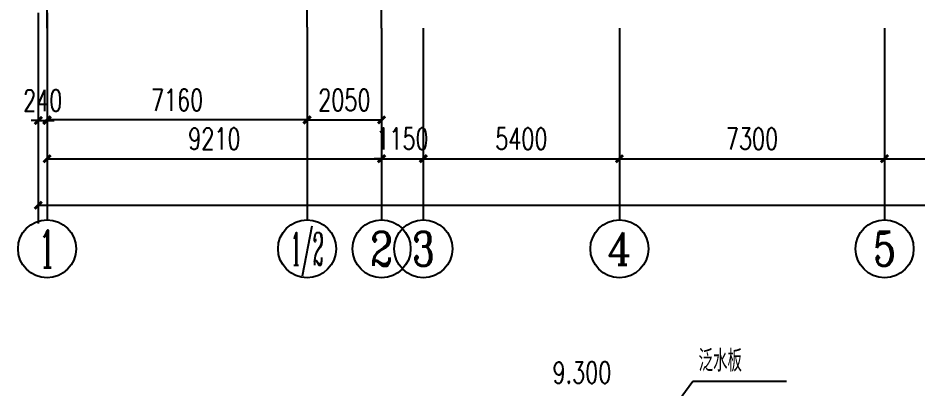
# Model space of a CAD drawing. Extents: x -89996 to 1006241, y -2176 to 440573.
# Drawn here: x 433150 to 457931, y 211197 to 221402 of the extents above; entities that cross this region are included whole.
import ezdxf
from ezdxf.enums import TextEntityAlignment as Align

# ---------------------------------------------------------------- set-up
doc = ezdxf.new("R2010")
doc.units = 0
doc.header["$LTSCALE"] = 1000
doc.header["$MEASUREMENT"] = 0
doc.linetypes.add('DOTE', pattern=[2.42, 2, -0.2, 0.02, -0.2])
for name, color, linetype in [('AXIS', 3, 'Continuous'), ('AXIS_TEXT', 7, 'Continuous'), ('DOTE', 1, 'DOTE'), ('PUB_TEXT', 7, 'Continuous'), ('TEXT', 7, 'Continuous'), ('WALL', 9, 'Continuous')]:
    doc.layers.add(name, color=color, linetype=linetype)
doc.styles.add('_TCH_AXIS', font='COMPLEX', dxfattribs={"bigfont": 'GBCBIG'})
doc.styles.add('_TCH_DIM', font='SIMPLEX', dxfattribs={"bigfont": 'GBCBIG'})
doc.styles.add('_TCH_DIM_T3', font='SIMPLEX', dxfattribs={"width": 0.705882, "bigfont": 'GBCBIG'})
doc.styles.add('C', font='tssdeng.shx', dxfattribs={"height": 3, "bigfont": 'tssdchn.shx'})
doc.styles.add('COMPLEX', font='COMPLEX')
doc.dimstyles.new('_TCH_ARCH&&200', dxfattribs={"dimtxt": 595, "dimasz": 200, "dimexe": 500, "dimexo": 600, "dimgap": 252.5, "dimtad": 1, "dimdec": 0, "dimzin": 0, "dimdsep": 46, "dimtxsty": '_TCH_DIM_T3', "dimblk": 'ARCHTICK', "dimcen": 0.09, "dimclrt": 7, "dimazin": 2, "dimtfac": 1, "dimtdec": 0, "dimtix": 1, "dimtmove": 2, "dimatfit": 3, "dimfxl": 0, "dimtolj": 1, "dimtzin": 0, "dimarcsym": 0})
doc.dimstyles.new('TCH-200-1', dxfattribs={"dimtxt": 595, "dimasz": 200, "dimexe": 500, "dimexo": 600, "dimgap": 252.5, "dimtad": 1, "dimdec": 0, "dimzin": 0, "dimdsep": 46, "dimtxsty": '_TCH_DIM_T3', "dimblk": 'ARCHTICK', "dimcen": 0.09, "dimclrd": 3, "dimclre": 3, "dimclrt": 7, "dimazin": 2, "dimtfac": 1, "dimtdec": 0, "dimtix": 1, "dimtmove": 2, "dimatfit": 3, "dimfxl": 0, "dimtolj": 1, "dimtzin": 0, "dimarcsym": 0})

# ---------------------------------------------------------------- blocks, each defined once
blk = doc.blocks.new('_ArchTick')
at = {"color": 0, "linetype": 'ByBlock', "const_width": 0.4}
blk.add_lwpolyline([(-0.5, -0.5), (0.5, 0.5)], dxfattribs=at)
blk = doc.blocks.new('*D71')
at = {"layer": 'Defpoints', "color": 0, "transparency": 16777216}
for p in [(441110, 221385), (443161, 221118), (443161, 218591)]:
    blk.add_point(p, dxfattribs=at)
at = {"layer": 'WALL', "color": 3, "lineweight": -2, "transparency": 16777216}
for p, q in [((441110, 220785), (441110, 218091)), ((443161, 220518), (443161, 218091)), ((441110, 218591), (443161, 218591))]:
    blk.add_line(p, q, dxfattribs=at)
at = {"layer": 'WALL', "color": 3, "lineweight": -2, "transparency": 16777216, "xscale": 200, "yscale": 200, "zscale": 200, "rotation": 180}
blk.add_blockref('_ArchTick', (441110, 218591), dxfattribs=at)
at = {"layer": 'WALL', "color": 3, "lineweight": -2, "transparency": 16777216, "xscale": 200, "yscale": 200, "zscale": 200}
blk.add_blockref('_ArchTick', (443161, 218591), dxfattribs=at)
at = {"layer": 'WALL', "color": 7, "transparency": 16777216, "insert": (442136, 219141), "char_height": 595, "attachment_point": 5, "style": '_TCH_DIM_T3'}
blk.add_mtext('\\A1;2050', dxfattribs=at)
blk = doc.blocks.new('*D73')
at = {"layer": 'Defpoints', "color": 0, "transparency": 16777216}
for p in [(433950, 221385), (441110, 221385), (433950, 218591)]:
    blk.add_point(p, dxfattribs=at)
at = {"layer": 'WALL', "color": 3, "lineweight": -2, "transparency": 16777216}
for p, q in [((433950, 220785), (433950, 218091)), ((441110, 220785), (441110, 218091)), ((441110, 218591), (433950, 218591))]:
    blk.add_line(p, q, dxfattribs=at)
at = {"layer": 'WALL', "color": 3, "lineweight": -2, "transparency": 16777216, "xscale": 200, "yscale": 200, "zscale": 200, "rotation": 180}
blk.add_blockref('_ArchTick', (433950, 218591), dxfattribs=at)
at = {"layer": 'WALL', "color": 3, "lineweight": -2, "transparency": 16777216, "xscale": 200, "yscale": 200, "zscale": 200}
blk.add_blockref('_ArchTick', (441110, 218591), dxfattribs=at)
at = {"layer": 'WALL', "color": 7, "transparency": 16777216, "insert": (437530, 219141), "char_height": 595, "attachment_point": 5, "style": '_TCH_DIM_T3'}
blk.add_mtext('\\A1;7160', dxfattribs=at)
blk = doc.blocks.new('*D76')
at = {"layer": 'Defpoints', "color": 0, "transparency": 16777216}
for p in [(433710, 222145), (433950, 222145), (433950, 218575)]:
    blk.add_point(p, dxfattribs=at)
at = {"layer": 'WALL', "color": 3, "lineweight": -2, "transparency": 16777216}
for p, q in [((433710, 221545), (433710, 218075)), ((433950, 221545), (433950, 218075)), ((433710, 218575), (433510, 218575)), ((433710, 218575), (433950, 218575)), ((433950, 218575), (434150, 218575))]:
    blk.add_line(p, q, dxfattribs=at)
at = {"layer": 'WALL', "color": 3, "lineweight": -2, "transparency": 16777216, "xscale": 200, "yscale": 200, "zscale": 200}
blk.add_blockref('_ArchTick', (433710, 218575), dxfattribs=at)
at = {"layer": 'WALL', "color": 3, "lineweight": -2, "transparency": 16777216, "xscale": 200, "yscale": 200, "zscale": 200, "rotation": 180}
blk.add_blockref('_ArchTick', (433950, 218575), dxfattribs=at)
at = {"layer": 'WALL', "color": 7, "transparency": 16777216, "insert": (433830, 219125), "char_height": 595, "attachment_point": 5, "style": '_TCH_DIM_T3'}
blk.add_mtext('\\A1;240', dxfattribs=at)
blk = doc.blocks.new('*D77')
at = {"layer": 'Defpoints', "color": 0, "transparency": 16777216}
for p in [(433710, 222145), (522710, 222145), (522710, 216237)]:
    blk.add_point(p, dxfattribs=at)
at = {"layer": 'WALL', "color": 3, "lineweight": -2, "transparency": 16777216}
for p, q in [((433710, 221545), (433710, 215737)), ((522710, 221545), (522710, 215737)), ((433710, 216237), (522710, 216237))]:
    blk.add_line(p, q, dxfattribs=at)
at = {"layer": 'WALL', "color": 3, "lineweight": -2, "transparency": 16777216, "xscale": 200, "yscale": 200, "zscale": 200, "rotation": 180}
blk.add_blockref('_ArchTick', (433710, 216237), dxfattribs=at)
at = {"layer": 'WALL', "color": 3, "lineweight": -2, "transparency": 16777216, "xscale": 200, "yscale": 200, "zscale": 200}
blk.add_blockref('_ArchTick', (522710, 216237), dxfattribs=at)
at = {"layer": 'WALL', "color": 7, "transparency": 16777216, "insert": (478210, 216787), "char_height": 595, "attachment_point": 5, "style": '_TCH_DIM_T3'}
blk.add_mtext('\\A1;89000', dxfattribs=at)
blk = doc.blocks.new('*D2989')
at = {"layer": 'AXIS', "color": 0, "lineweight": -2, "transparency": 16777216}
for p, q in [((433950, 220518), (433950, 217021)), ((443161, 220518), (443161, 217021)), ((433950, 217521), (443161, 217521))]:
    blk.add_line(p, q, dxfattribs=at)
at = {"layer": 'Defpoints', "color": 0, "transparency": 16777216}
for p in [(433950, 221118), (443161, 221118), (443161, 217521)]:
    blk.add_point(p, dxfattribs=at)
at = {"layer": 'AXIS', "color": 0, "lineweight": -2, "transparency": 16777216, "xscale": 200, "yscale": 200, "zscale": 200, "rotation": 180}
blk.add_blockref('_ArchTick', (433950, 217521), dxfattribs=at)
at = {"layer": 'AXIS', "color": 0, "lineweight": -2, "transparency": 16777216, "xscale": 200, "yscale": 200, "zscale": 200}
blk.add_blockref('_ArchTick', (443161, 217521), dxfattribs=at)
at = {"layer": 'AXIS', "color": 7, "transparency": 16777216, "insert": (438556, 218071), "char_height": 595, "attachment_point": 5, "style": '_TCH_DIM_T3'}
blk.add_mtext('\\A1;9210', dxfattribs=at)
blk = doc.blocks.new('*D2990')
at = {"layer": 'AXIS', "color": 0, "lineweight": -2, "transparency": 16777216}
for p, q in [((443161, 220518), (443161, 217021)), ((444310, 220518), (444310, 217021)), ((443161, 217521), (442961, 217521)), ((443161, 217521), (444310, 217521)), ((444310, 217521), (444510, 217521))]:
    blk.add_line(p, q, dxfattribs=at)
at = {"layer": 'Defpoints', "color": 0, "transparency": 16777216}
for p in [(443161, 221118), (444310, 221118), (444310, 217521)]:
    blk.add_point(p, dxfattribs=at)
at = {"layer": 'AXIS', "color": 0, "lineweight": -2, "transparency": 16777216, "xscale": 200, "yscale": 200, "zscale": 200}
blk.add_blockref('_ArchTick', (443161, 217521), dxfattribs=at)
at = {"layer": 'AXIS', "color": 0, "lineweight": -2, "transparency": 16777216, "xscale": 200, "yscale": 200, "zscale": 200, "rotation": 180}
blk.add_blockref('_ArchTick', (444310, 217521), dxfattribs=at)
at = {"layer": 'AXIS', "color": 7, "transparency": 16777216, "insert": (443736, 218071), "char_height": 595, "attachment_point": 5, "style": '_TCH_DIM_T3'}
blk.add_mtext('\\A1;1150', dxfattribs=at)
blk = doc.blocks.new('*D2991')
at = {"layer": 'AXIS', "color": 0, "lineweight": -2, "transparency": 16777216}
for p, q in [((444310, 220518), (444310, 217021)), ((449710, 220518), (449710, 217021)), ((444310, 217521), (449710, 217521))]:
    blk.add_line(p, q, dxfattribs=at)
at = {"layer": 'Defpoints', "color": 0, "transparency": 16777216}
for p in [(444310, 221118), (449710, 221118), (449710, 217521)]:
    blk.add_point(p, dxfattribs=at)
at = {"layer": 'AXIS', "color": 0, "lineweight": -2, "transparency": 16777216, "xscale": 200, "yscale": 200, "zscale": 200, "rotation": 180}
blk.add_blockref('_ArchTick', (444310, 217521), dxfattribs=at)
at = {"layer": 'AXIS', "color": 0, "lineweight": -2, "transparency": 16777216, "xscale": 200, "yscale": 200, "zscale": 200}
blk.add_blockref('_ArchTick', (449710, 217521), dxfattribs=at)
at = {"layer": 'AXIS', "color": 7, "transparency": 16777216, "insert": (447010, 218071), "char_height": 595, "attachment_point": 5, "style": '_TCH_DIM_T3'}
blk.add_mtext('\\A1;5400', dxfattribs=at)
blk = doc.blocks.new('*D2992')
at = {"layer": 'AXIS', "color": 0, "lineweight": -2, "transparency": 16777216}
for p, q in [((449710, 220518), (449710, 217021)), ((457010, 220518), (457010, 217021)), ((449710, 217521), (457010, 217521))]:
    blk.add_line(p, q, dxfattribs=at)
at = {"layer": 'Defpoints', "color": 0, "transparency": 16777216}
for p in [(449710, 221118), (457010, 221118), (457010, 217521)]:
    blk.add_point(p, dxfattribs=at)
at = {"layer": 'AXIS', "color": 0, "lineweight": -2, "transparency": 16777216, "xscale": 200, "yscale": 200, "zscale": 200, "rotation": 180}
blk.add_blockref('_ArchTick', (449710, 217521), dxfattribs=at)
at = {"layer": 'AXIS', "color": 0, "lineweight": -2, "transparency": 16777216, "xscale": 200, "yscale": 200, "zscale": 200}
blk.add_blockref('_ArchTick', (457010, 217521), dxfattribs=at)
at = {"layer": 'AXIS', "color": 7, "transparency": 16777216, "insert": (453360, 218071), "char_height": 595, "attachment_point": 5, "style": '_TCH_DIM_T3'}
blk.add_mtext('\\A1;7300', dxfattribs=at)
blk = doc.blocks.new('*D2993')
at = {"layer": 'AXIS', "color": 0, "lineweight": -2, "transparency": 16777216}
for p, q in [((457010, 220518), (457010, 217021)), ((464310, 220518), (464310, 217021)), ((457010, 217521), (464310, 217521))]:
    blk.add_line(p, q, dxfattribs=at)
at = {"layer": 'Defpoints', "color": 0, "transparency": 16777216}
for p in [(457010, 221118), (464310, 221118), (464310, 217521)]:
    blk.add_point(p, dxfattribs=at)
at = {"layer": 'AXIS', "color": 0, "lineweight": -2, "transparency": 16777216, "xscale": 200, "yscale": 200, "zscale": 200, "rotation": 180}
blk.add_blockref('_ArchTick', (457010, 217521), dxfattribs=at)
at = {"layer": 'AXIS', "color": 0, "lineweight": -2, "transparency": 16777216, "xscale": 200, "yscale": 200, "zscale": 200}
blk.add_blockref('_ArchTick', (464310, 217521), dxfattribs=at)
at = {"layer": 'AXIS', "color": 7, "transparency": 16777216, "insert": (460660, 218071), "char_height": 595, "attachment_point": 5, "style": '_TCH_DIM_T3'}
blk.add_mtext('\\A1;7300', dxfattribs=at)
blk = doc.blocks.new('_AXISO')
blk.add_circle((0, 0), 0.5)
at = {"layer": 'AXIS_TEXT', "style": 'COMPLEX', "width": 1.041667}
blk.add_attdef('A', text='', height=0.56, dxfattribs=at).set_placement((-0.25, -0.28), (0.25, -0.28), align=Align.FIT)

msp = doc.modelspace()

# ---------------------------------------------------------------- linework, layer by layer
at = {"layer": 'AXIS'}
for p, q in [((433950.44, 221118.3), (433950.44, 215837.29)), ((441110.44, 221145.09), (441110.44, 215837.29)), ((443160.61, 221118.3), (443160.61, 215837.29)), ((444310.44, 221118.3), (444310.44, 215837.29)), ((449710.44, 221118.3), (449710.44, 215837.29)), ((457010.44, 221118.3), (457010.44, 215837.29))]:
    msp.add_line(p, q, dxfattribs=at)
at = {"layer": 'DOTE'}
for p, q in [((433950.44, 221118.3), (433950.44, 262871.88)), ((443160.61, 221120.49), (443160.61, 262871.88)), ((441110.44, 221145.09), (441110.44, 258545.09))]:
    msp.add_line(p, q, dxfattribs=at)

# ---------------------------------------------------------------- block references
at = {"layer": 'AXIS'}
ref = msp.add_blockref('_AXISO', (433950.44, 215037.29), dxfattribs=dict(at, xscale=1600, yscale=1600, zscale=1600))
ref.add_attrib('A', '1', dxfattribs={"layer": 'AXIS_TEXT', "height": 1029.44, "style": '_TCH_AXIS'}).set_placement((433729.84, 214522.57), (434171.03, 214522.57), align=Align.FIT)
ref = msp.add_blockref('_AXISO', (441110.44, 215037.29), dxfattribs=dict(at, xscale=1600, yscale=1600, zscale=1600))
ref.add_attrib('A', '1/2', dxfattribs={"layer": 'AXIS_TEXT', "height": 905.097, "style": '_TCH_AXIS', "width": 0.411765}).set_placement((440657.89, 214584.74), (441562.98, 214584.74), align=Align.FIT)
ref = msp.add_blockref('_AXISO', (443160.61, 215037.29), dxfattribs=dict(at, xscale=1600, yscale=1600, zscale=1600))
ref.add_attrib('A', '2', dxfattribs={"layer": 'AXIS_TEXT', "height": 931.9, "style": '_TCH_AXIS'}).set_placement((442849.98, 214571.34), (443471.24, 214571.34), align=Align.FIT)
ref = msp.add_blockref('_AXISO', (444310.44, 215037.29), dxfattribs=dict(at, xscale=1600, yscale=1600, zscale=1600))
ref.add_attrib('A', '3', dxfattribs={"layer": 'AXIS_TEXT', "height": 931.9, "style": '_TCH_AXIS'}).set_placement((443999.8, 214571.34), (444621.07, 214571.34), align=Align.FIT)
ref = msp.add_blockref('_AXISO', (449710.44, 215037.29), dxfattribs=dict(at, xscale=1600, yscale=1600, zscale=1600))
ref.add_attrib('A', '4', dxfattribs={"layer": 'AXIS_TEXT', "height": 890.88, "style": '_TCH_AXIS'}).set_placement((449371.05, 214591.85), (450049.82, 214591.85), align=Align.FIT)
ref = msp.add_blockref('_AXISO', (457010.44, 215037.29), dxfattribs=dict(at, xscale=1600, yscale=1600, zscale=1600))
ref.add_attrib('A', '5', dxfattribs={"layer": 'AXIS_TEXT', "height": 931.9, "style": '_TCH_AXIS'}).set_placement((456699.8, 214571.34), (457321.07, 214571.34), align=Align.FIT)

# ---------------------------------------------------------------- texts
at = {"layer": 'PUB_TEXT', "style": '_TCH_DIM', "width": 0.705882}
msp.add_text('9.300', height=595, dxfattribs=at).set_placement((447867.19, 211326.63))
at = {"layer": 'TEXT', "style": 'C', "width": 0.7}
msp.add_text('泛水板', height=600, dxfattribs=at).set_placement((451888.64, 211651.95))

# ---------------------------------------------------------------- dimensions: what is measured, and where the dimension line sits
at = {"layer": 'AXIS'}
for p1, p2, picture, middle in [((433950.44, 221118.3), (443160.61, 221118.3), '*D2989', (438555.52, 218071.39)), ((443160.61, 221118.3), (444310.44, 221118.3), '*D2990', (443735.52, 218071.39)), ((444310.44, 221118.3), (449710.44, 221118.3), '*D2991', (447010.44, 218071.39)), ((449710.44, 221118.3), (457010.44, 221118.3), '*D2992', (453360.44, 218071.39)), ((457010.44, 221118.3), (464310.44, 221118.3), '*D2993', (460660.44, 218071.39))]:
    dim = msp.add_aligned_dim(p1=p1, p2=p2, distance=-3596.91, dimstyle='_TCH_ARCH&&200', dxfattribs=at)
    dim.commit()
    dim.dimension.update_dxf_attribs({"geometry": picture, "text_midpoint": middle})
at = {"layer": 'WALL'}
for base, p1, p2, picture, middle in [((433950.44, 218574.67), (433710.44, 222145.09), (433950.44, 222145.09), '*D76', (433830.44, 219124.67)), ((522710.44, 216236.55), (433710.44, 222145.09), (522710.44, 222145.09), '*D77', (478210.44, 216786.55)), ((443160.61, 218591), (441110.44, 221385.09), (443160.61, 221118.3), '*D71', (442135.52, 219141))]:
    dim = msp.add_linear_dim(base=base, p1=p1, p2=p2, dimstyle='TCH-200-1', dxfattribs=at)
    dim.commit()
    dim.dimension.update_dxf_attribs({"geometry": picture, "text_midpoint": middle})
dim = msp.add_linear_dim(base=(433950.44, 218591), p1=(441110.44, 221385.09), p2=(433950.44, 221385.09), angle=180, dimstyle='TCH-200-1', dxfattribs=at)
dim.commit()
dim.dimension.update_dxf_attribs({"geometry": '*D73', "text_midpoint": (437530.44, 219141)})

# ---------------------------------------------------------------- leaders
at = {"layer": 'AXIS'}
msp.add_leader([(451149.53, 210592.31), (451728.81, 211388.6), (454307.55, 211388.6)], dimstyle='TCH-200-1', override={"dimasz": 300}, dxfattribs=at)

doc.saveas('drawing.dxf')
